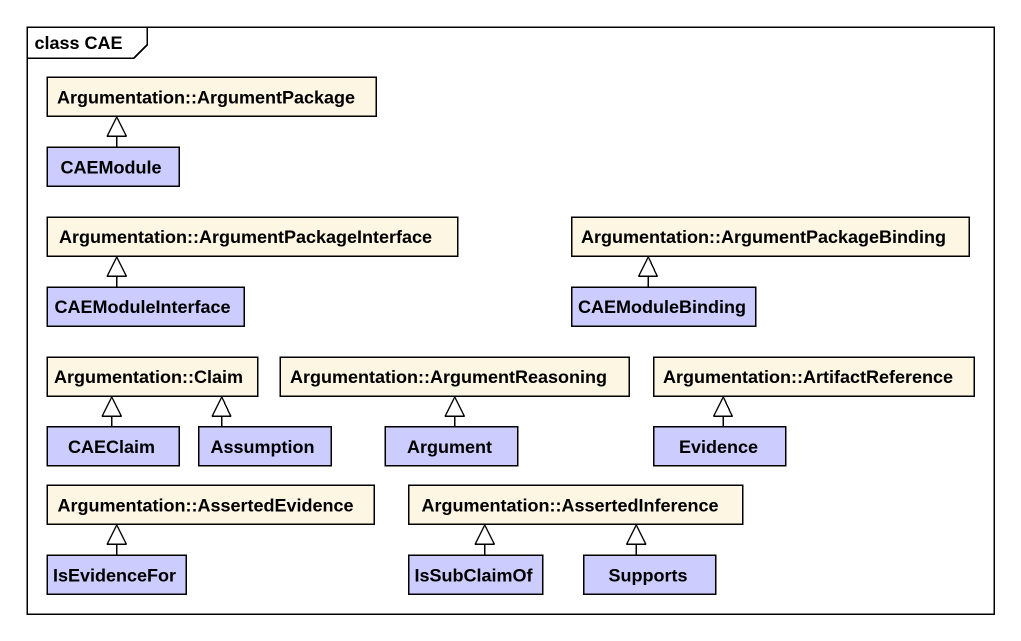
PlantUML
@startuml
mainframe class CAE
hide circle
hide empty members
class "Argumentation::ArgumentPackage" as Argumentation
class CAEModule #CCCCFF
class "Argumentation::ArgumentPackageInterface" as Argumentation_2
class "Argumentation::ArgumentPackageBinding" as Argumentation_3
class CAEModuleInterface #CCCCFF
class CAEModuleBinding #CCCCFF
class "Argumentation::Claim" as Argumentation_Claim
class CAEClaim #CCCCFF
class Assumption #CCCCFF
class "Argumentation::ArgumentReasoning" as Argumentation_4
class Argument #CCCCFF
class "Argumentation::ArtifactReference" as Argumentation_5
class Evidence #CCCCFF
class "Argumentation::AssertedEvidence" as Argumentation_6
class "Argumentation::AssertedInference" as Argumentation_7
class IsEvidenceFor #CCCCFF
class IsSubClaimOf #CCCCFF
class Supports #CCCCFF
CAEModule -up-|> Argumentation
CAEModuleInterface -up-|> Argumentation_2
CAEModuleBinding -up-|> Argumentation_3
CAEClaim -up-|> Argumentation_Claim
Assumption -up-|> Argumentation_Claim
Argument -up-|> Argumentation_4
Evidence -up-|> Argumentation_5
IsEvidenceFor -up-|> Argumentation_6
IsSubClaimOf -up-|> Argumentation_7
Supports -up-|> Argumentation_7
@enduml
